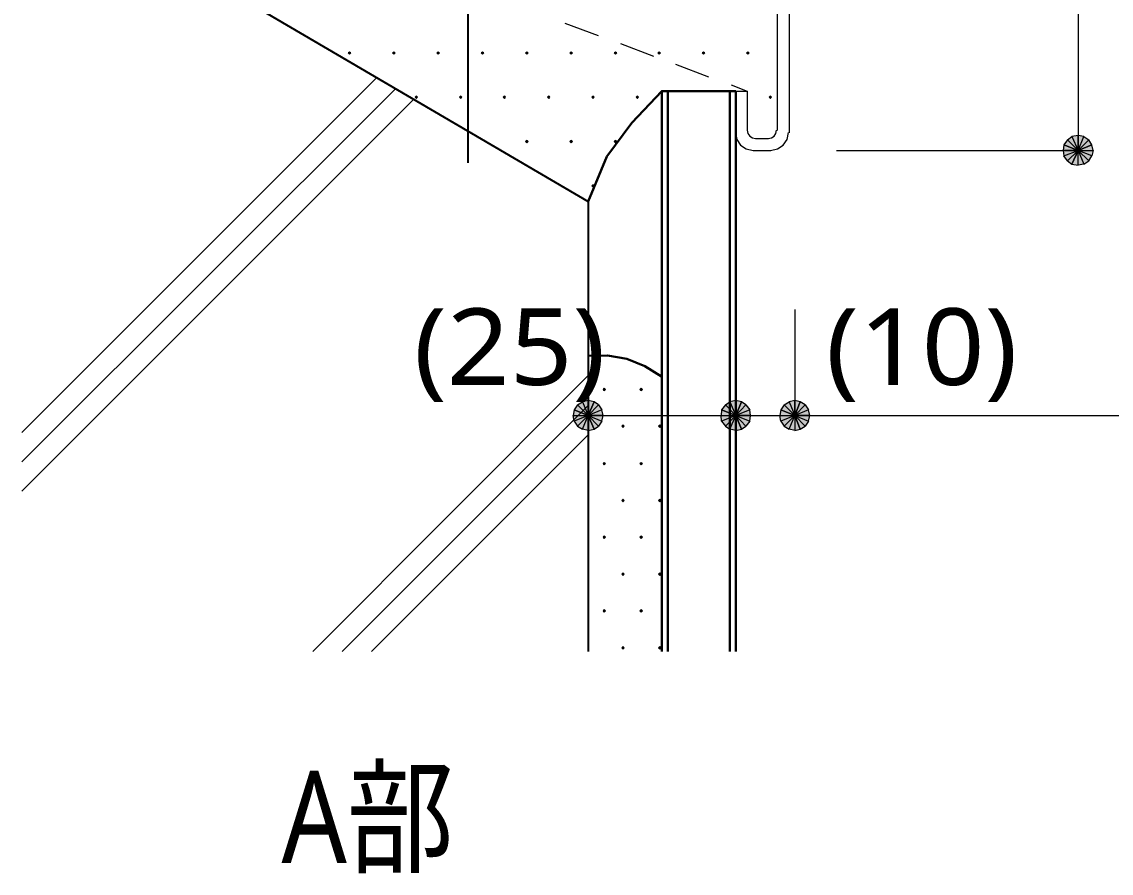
# Model space of a CAD drawing. Header units: millimetres. Extents: x 0 to 420, y 0 to 297.
# Drawn here: x 46.06 to 82.99, y 104.18 to 133.05 of the extents above; entities that cross this region are included whole.
import ezdxf
from ezdxf.enums import TextEntityAlignment as Align

# ---------------------------------------------------------------- set-up
doc = ezdxf.new("R2010")
doc.units = ezdxf.units.MM
doc.styles.add('kst32b', font='NotoSansJP-Variable.ttf')

msp = doc.modelspace()

# ---------------------------------------------------------------- hatches: boundary and pattern name
for points in [[(57.171, 132.038), (57.15, 132.017), (57.129, 131.995), (57.15, 131.974), (57.171, 131.953), (57.192, 131.974), (57.214, 131.995), (57.192, 132.017), (57.171, 132.038)], [(58.674, 132.038), (58.653, 132.017), (58.632, 131.995), (58.653, 131.974), (58.674, 131.953), (58.695, 131.974), (58.716, 131.995), (58.695, 132.017), (58.674, 132.038)], [(60.177, 132.038), (60.156, 132.017), (60.135, 131.995), (60.156, 131.974), (60.177, 131.953), (60.198, 131.974), (60.219, 131.995), (60.198, 132.017), (60.177, 132.038)], [(61.68, 132.038), (61.659, 132.017), (61.637, 131.995), (61.659, 131.974), (61.68, 131.953), (61.701, 131.974), (61.722, 131.995), (61.701, 132.017), (61.68, 132.038)], [(63.183, 132.038), (63.161, 132.017), (63.14, 131.995), (63.161, 131.974), (63.183, 131.953), (63.204, 131.974), (63.225, 131.995), (63.204, 132.017), (63.183, 132.038)], [(64.685, 132.038), (64.664, 132.017), (64.643, 131.995), (64.664, 131.974), (64.685, 131.953), (64.707, 131.974), (64.728, 131.995), (64.707, 132.017), (64.685, 132.038)], [(66.188, 132.038), (66.167, 132.017), (66.146, 131.995), (66.167, 131.974), (66.188, 131.953), (66.209, 131.974), (66.231, 131.995), (66.209, 132.017), (66.188, 132.038)], [(67.67, 132.038), (67.649, 132.017), (67.628, 131.995), (67.649, 131.974), (67.67, 131.953), (67.691, 131.974), (67.712, 131.995), (67.691, 132.017), (67.67, 132.038)], [(69.173, 132.038), (69.152, 132.017), (69.13, 131.995), (69.152, 131.974), (69.173, 131.953), (69.194, 131.974), (69.215, 131.995), (69.194, 132.017), (69.173, 132.038)], [(70.676, 132.038), (70.654, 132.017), (70.633, 131.995), (70.654, 131.974), (70.676, 131.953), (70.697, 131.974), (70.718, 131.995), (70.697, 132.017), (70.676, 132.038)], [(59.436, 130.535), (59.415, 130.514), (59.394, 130.492), (59.415, 130.471), (59.436, 130.45), (59.457, 130.471), (59.478, 130.492), (59.457, 130.514), (59.436, 130.535)], [(60.939, 130.535), (60.918, 130.514), (60.896, 130.492), (60.918, 130.471), (60.939, 130.45), (60.96, 130.471), (60.981, 130.492), (60.96, 130.514), (60.939, 130.535)], [(62.421, 130.535), (62.399, 130.514), (62.378, 130.492), (62.399, 130.471), (62.421, 130.45), (62.442, 130.471), (62.463, 130.492), (62.442, 130.514), (62.421, 130.535)], [(63.923, 130.535), (63.902, 130.514), (63.881, 130.492), (63.902, 130.471), (63.923, 130.45), (63.945, 130.471), (63.966, 130.492), (63.945, 130.514), (63.923, 130.535)], [(65.426, 130.535), (65.405, 130.514), (65.384, 130.492), (65.405, 130.471), (65.426, 130.45), (65.447, 130.471), (65.469, 130.492), (65.447, 130.514), (65.426, 130.535)], [(66.929, 130.535), (66.908, 130.514), (66.887, 130.492), (66.908, 130.471), (66.929, 130.45), (66.95, 130.471), (66.971, 130.492), (66.95, 130.514), (66.929, 130.535)], [(71.438, 130.535), (71.416, 130.514), (71.395, 130.492), (71.416, 130.471), (71.438, 130.45), (71.459, 130.471), (71.48, 130.492), (71.459, 130.514), (71.438, 130.535)], [(63.183, 129.032), (63.161, 129.011), (63.14, 128.99), (63.161, 128.968), (63.183, 128.947), (63.204, 128.968), (63.225, 128.99), (63.204, 129.011), (63.183, 129.032)], [(64.685, 129.032), (64.664, 129.011), (64.643, 128.99), (64.664, 128.968), (64.685, 128.947), (64.707, 128.968), (64.728, 128.99), (64.707, 129.011), (64.685, 129.032)], [(66.188, 129.032), (66.167, 129.011), (66.146, 128.99), (66.167, 128.968), (66.188, 128.947), (66.209, 128.968), (66.231, 128.99), (66.209, 129.011), (66.188, 129.032)], [(81.386, 128.884), (81.365, 128.693), (81.873, 128.693), (81.386, 128.884)], [(65.426, 127.529), (65.405, 127.508), (65.384, 127.487), (65.405, 127.466), (65.426, 127.444), (65.447, 127.466), (65.469, 127.487), (65.447, 127.508), (65.426, 127.529)], [(65.807, 120.629), (65.786, 120.608), (65.765, 120.587), (65.786, 120.565), (65.807, 120.544), (65.828, 120.565), (65.85, 120.587), (65.828, 120.608), (65.807, 120.629)], [(67.056, 120.629), (67.035, 120.608), (67.014, 120.587), (67.035, 120.565), (67.056, 120.544), (67.077, 120.565), (67.098, 120.587), (67.077, 120.608), (67.056, 120.629)], [(65.469, 120.163), (65.257, 120.205), (65.257, 119.697), (65.469, 120.163)], [(70.464, 120.163), (70.273, 120.205), (70.273, 119.697), (70.464, 120.163)], [(72.454, 120.163), (72.263, 120.205), (72.263, 119.697), (72.454, 120.163)], [(66.442, 119.38), (66.421, 119.359), (66.4, 119.338), (66.421, 119.317), (66.442, 119.295), (66.463, 119.317), (66.485, 119.338), (66.463, 119.359), (66.442, 119.38)], [(67.691, 119.38), (67.67, 119.359), (67.649, 119.338), (67.67, 119.317), (67.691, 119.295), (67.712, 119.317), (67.733, 119.338), (67.712, 119.359), (67.691, 119.38)], [(65.807, 118.11), (65.786, 118.089), (65.765, 118.068), (65.786, 118.046), (65.807, 118.025), (65.828, 118.046), (65.85, 118.068), (65.828, 118.089), (65.807, 118.11)], [(67.056, 118.11), (67.035, 118.089), (67.014, 118.068), (67.035, 118.046), (67.056, 118.025), (67.077, 118.046), (67.098, 118.068), (67.077, 118.089), (67.056, 118.11)], [(66.442, 116.861), (66.421, 116.84), (66.4, 116.819), (66.421, 116.798), (66.442, 116.776), (66.463, 116.798), (66.485, 116.819), (66.463, 116.84), (66.442, 116.861)], [(67.691, 116.861), (67.67, 116.84), (67.649, 116.819), (67.67, 116.798), (67.691, 116.776), (67.712, 116.798), (67.733, 116.819), (67.712, 116.84), (67.691, 116.861)], [(65.807, 115.612), (65.786, 115.591), (65.765, 115.57), (65.786, 115.549), (65.807, 115.528), (65.828, 115.549), (65.85, 115.57), (65.828, 115.591), (65.807, 115.612)], [(67.056, 115.612), (67.035, 115.591), (67.014, 115.57), (67.035, 115.549), (67.056, 115.528), (67.077, 115.549), (67.098, 115.57), (67.077, 115.591), (67.056, 115.612)], [(66.442, 114.363), (66.421, 114.342), (66.4, 114.321), (66.421, 114.3), (66.442, 114.279), (66.463, 114.3), (66.485, 114.321), (66.463, 114.342), (66.442, 114.363)], [(67.691, 114.363), (67.67, 114.342), (67.649, 114.321), (67.67, 114.3), (67.691, 114.279), (67.712, 114.3), (67.733, 114.321), (67.712, 114.342), (67.691, 114.363)], [(65.807, 113.115), (65.786, 113.093), (65.765, 113.072), (65.786, 113.051), (65.807, 113.03), (65.828, 113.051), (65.85, 113.072), (65.828, 113.093), (65.807, 113.115)], [(67.056, 113.115), (67.035, 113.093), (67.014, 113.072), (67.035, 113.051), (67.056, 113.03), (67.077, 113.051), (67.098, 113.072), (67.077, 113.093), (67.056, 113.115)], [(66.442, 111.866), (66.421, 111.845), (66.4, 111.823), (66.421, 111.802), (66.442, 111.781), (66.463, 111.802), (66.485, 111.823), (66.463, 111.845), (66.442, 111.866)], [(67.691, 111.866), (67.67, 111.845), (67.649, 111.823), (67.67, 111.802), (67.691, 111.781), (67.712, 111.802), (67.733, 111.823), (67.712, 111.845), (67.691, 111.866)]]:
    msp.add_hatch(color=7).paths.add_polyline_path(points)
h = msp.add_hatch(color=7)
h.paths.add_polyline_path([(81.873, 129.201), (81.661, 129.159), (81.873, 128.693), (81.873, 129.201)])
h.paths.add_polyline_path([(81.661, 129.159), (81.873, 128.693), (81.513, 129.053), (81.661, 129.159)])
h.paths.add_polyline_path([(81.873, 128.693), (81.513, 129.053), (81.386, 128.884), (81.873, 128.693)])
h = msp.add_hatch(color=7)
h.paths.add_polyline_path([(82.338, 128.884), (82.233, 129.053), (81.873, 128.693), (82.338, 128.884)])
h.paths.add_polyline_path([(82.233, 129.053), (81.873, 128.693), (82.063, 129.159), (82.233, 129.053)])
h.paths.add_polyline_path([(81.873, 128.693), (82.063, 129.159), (81.873, 129.201), (81.873, 128.693)])
h = msp.add_hatch(color=7)
h.paths.add_polyline_path([(81.365, 128.693), (81.386, 128.503), (81.873, 128.693), (81.365, 128.693)])
h.paths.add_polyline_path([(81.386, 128.503), (81.873, 128.693), (81.513, 128.333), (81.386, 128.503)])
h.paths.add_polyline_path([(81.873, 128.693), (81.513, 128.333), (81.661, 128.228), (81.873, 128.693)])
h = msp.add_hatch(color=7)
h.paths.add_polyline_path([(81.661, 128.228), (81.873, 128.185), (81.873, 128.693), (81.661, 128.228)])
h.paths.add_polyline_path([(81.873, 128.185), (81.873, 128.693), (82.063, 128.228), (81.873, 128.185)])
h.paths.add_polyline_path([(81.873, 128.693), (82.063, 128.228), (82.233, 128.333), (81.873, 128.693)])
h = msp.add_hatch(color=7)
h.paths.add_polyline_path([(82.233, 128.333), (82.338, 128.503), (81.873, 128.693), (82.233, 128.333)])
h.paths.add_polyline_path([(82.338, 128.503), (81.873, 128.693), (82.381, 128.693), (82.338, 128.503)])
h.paths.add_polyline_path([(81.873, 128.693), (82.381, 128.693), (82.338, 128.884), (81.873, 128.693)])
h = msp.add_hatch(color=7)
h.paths.add_polyline_path([(65.257, 120.205), (65.066, 120.163), (65.257, 119.697), (65.257, 120.205)])
h.paths.add_polyline_path([(65.066, 120.163), (65.257, 119.697), (64.897, 120.057), (65.066, 120.163)])
h.paths.add_polyline_path([(65.257, 119.697), (64.897, 120.057), (64.791, 119.888), (65.257, 119.697)])
h = msp.add_hatch(color=7)
h.paths.add_polyline_path([(65.765, 119.697), (65.723, 119.888), (65.257, 119.697), (65.765, 119.697)])
h.paths.add_polyline_path([(65.723, 119.888), (65.257, 119.697), (65.617, 120.057), (65.723, 119.888)])
h.paths.add_polyline_path([(65.257, 119.697), (65.617, 120.057), (65.469, 120.163), (65.257, 119.697)])
h = msp.add_hatch(color=7)
h.paths.add_polyline_path([(70.273, 120.205), (70.062, 120.163), (70.273, 119.697), (70.273, 120.205)])
h.paths.add_polyline_path([(70.062, 120.163), (70.273, 119.697), (69.913, 120.057), (70.062, 120.163)])
h.paths.add_polyline_path([(70.273, 119.697), (69.913, 120.057), (69.787, 119.888), (70.273, 119.697)])
h = msp.add_hatch(color=7)
h.paths.add_polyline_path([(70.76, 119.697), (70.739, 119.888), (70.273, 119.697), (70.76, 119.697)])
h.paths.add_polyline_path([(70.739, 119.888), (70.273, 119.697), (70.612, 120.057), (70.739, 119.888)])
h.paths.add_polyline_path([(70.273, 119.697), (70.612, 120.057), (70.464, 120.163), (70.273, 119.697)])
h = msp.add_hatch(color=7)
h.paths.add_polyline_path([(72.263, 120.205), (72.073, 120.163), (72.263, 119.697), (72.263, 120.205)])
h.paths.add_polyline_path([(72.073, 120.163), (72.263, 119.697), (71.903, 120.057), (72.073, 120.163)])
h.paths.add_polyline_path([(72.263, 119.697), (71.903, 120.057), (71.797, 119.888), (72.263, 119.697)])
h = msp.add_hatch(color=7)
h.paths.add_polyline_path([(72.771, 119.697), (72.729, 119.888), (72.263, 119.697), (72.771, 119.697)])
h.paths.add_polyline_path([(72.729, 119.888), (72.263, 119.697), (72.623, 120.057), (72.729, 119.888)])
h.paths.add_polyline_path([(72.263, 119.697), (72.623, 120.057), (72.454, 120.163), (72.263, 119.697)])
h = msp.add_hatch(color=7)
h.paths.add_polyline_path([(64.791, 119.888), (64.749, 119.697), (65.257, 119.697), (64.791, 119.888)])
h.paths.add_polyline_path([(64.749, 119.697), (65.257, 119.697), (64.791, 119.507), (64.749, 119.697)])
h.paths.add_polyline_path([(65.257, 119.697), (64.791, 119.507), (64.897, 119.338), (65.257, 119.697)])
h = msp.add_hatch(color=7)
h.paths.add_polyline_path([(64.897, 119.338), (65.066, 119.232), (65.257, 119.697), (64.897, 119.338)])
h.paths.add_polyline_path([(65.066, 119.232), (65.257, 119.697), (65.257, 119.189), (65.066, 119.232)])
h.paths.add_polyline_path([(65.257, 119.697), (65.257, 119.189), (65.469, 119.232), (65.257, 119.697)])
h = msp.add_hatch(color=7)
h.paths.add_polyline_path([(65.469, 119.232), (65.617, 119.338), (65.257, 119.697), (65.469, 119.232)])
h.paths.add_polyline_path([(65.617, 119.338), (65.257, 119.697), (65.723, 119.507), (65.617, 119.338)])
h.paths.add_polyline_path([(65.257, 119.697), (65.723, 119.507), (65.765, 119.697), (65.257, 119.697)])
h = msp.add_hatch(color=7)
h.paths.add_polyline_path([(69.787, 119.888), (69.765, 119.697), (70.273, 119.697), (69.787, 119.888)])
h.paths.add_polyline_path([(69.765, 119.697), (70.273, 119.697), (69.787, 119.507), (69.765, 119.697)])
h.paths.add_polyline_path([(70.273, 119.697), (69.787, 119.507), (69.913, 119.338), (70.273, 119.697)])
h = msp.add_hatch(color=7)
h.paths.add_polyline_path([(69.913, 119.338), (70.062, 119.232), (70.273, 119.697), (69.913, 119.338)])
h.paths.add_polyline_path([(70.062, 119.232), (70.273, 119.697), (70.273, 119.189), (70.062, 119.232)])
h.paths.add_polyline_path([(70.273, 119.697), (70.273, 119.189), (70.464, 119.232), (70.273, 119.697)])
h = msp.add_hatch(color=7)
h.paths.add_polyline_path([(70.464, 119.232), (70.612, 119.338), (70.273, 119.697), (70.464, 119.232)])
h.paths.add_polyline_path([(70.612, 119.338), (70.273, 119.697), (70.739, 119.507), (70.612, 119.338)])
h.paths.add_polyline_path([(70.273, 119.697), (70.739, 119.507), (70.76, 119.697), (70.273, 119.697)])
h = msp.add_hatch(color=7)
h.paths.add_polyline_path([(71.797, 119.888), (71.755, 119.697), (72.263, 119.697), (71.797, 119.888)])
h.paths.add_polyline_path([(71.755, 119.697), (72.263, 119.697), (71.797, 119.507), (71.755, 119.697)])
h.paths.add_polyline_path([(72.263, 119.697), (71.797, 119.507), (71.903, 119.338), (72.263, 119.697)])
h = msp.add_hatch(color=7)
h.paths.add_polyline_path([(71.903, 119.338), (72.073, 119.232), (72.263, 119.697), (71.903, 119.338)])
h.paths.add_polyline_path([(72.073, 119.232), (72.263, 119.697), (72.263, 119.189), (72.073, 119.232)])
h.paths.add_polyline_path([(72.263, 119.697), (72.263, 119.189), (72.454, 119.232), (72.263, 119.697)])
h = msp.add_hatch(color=7)
h.paths.add_polyline_path([(72.454, 119.232), (72.623, 119.338), (72.263, 119.697), (72.454, 119.232)])
h.paths.add_polyline_path([(72.623, 119.338), (72.263, 119.697), (72.729, 119.507), (72.623, 119.338)])
h.paths.add_polyline_path([(72.263, 119.697), (72.729, 119.507), (72.771, 119.697), (72.263, 119.697)])

# ---------------------------------------------------------------- linework, layer by layer
at = {"lineweight": 13}
for points in [[(81.873, 152.696), (81.873, 128.693)], [(71.67, 141.287), (71.67, 129.371)], [(72.073, 141.287), (72.073, 129.286)], [(64.474, 133.011), (65.596, 132.588)], [(66.358, 132.313), (67.479, 131.889)], [(68.22, 131.614), (69.342, 131.191)], [(46.059, 119.126), (58.103, 131.17)], [(46.059, 118.131), (58.737, 130.789)], [(70.104, 130.916), (70.654, 130.704)], [(46.059, 117.136), (59.351, 130.429)], [(70.273, 129.286), (70.273, 130.704), (70.654, 130.704), (70.654, 129.371)], [(70.252, 129.297), (70.3, 129.062), (70.429, 128.87), (70.621, 128.741), (70.855, 128.693)], [(70.654, 129.381), (70.677, 129.27), (70.738, 129.179), (70.829, 129.118), (70.94, 129.096)], [(71.363, 129.096), (71.475, 129.118), (71.565, 129.179), (71.627, 129.27), (71.649, 129.381)], [(71.448, 128.693), (71.683, 128.741), (71.875, 128.87), (72.004, 129.062), (72.051, 129.297)], [(70.951, 129.096), (71.374, 129.096)], [(70.866, 128.693), (71.459, 128.693)], [(73.681, 128.693), (81.873, 128.693)], [(72.263, 123.296), (72.263, 120.269)], [(55.922, 111.696), (65.257, 121.052)], [(72.263, 120.269), (72.263, 119.676)], [(56.917, 111.696), (65.257, 120.036)], [(65.257, 119.697), (70.273, 119.697), (72.263, 119.697), (168.656, 119.697)], [(57.912, 111.696), (65.257, 119.041)]]:
    msp.add_lwpolyline(points, dxfattribs=at)
at = {"lineweight": 25}
for points in [[(51.075, 135.276), (65.257, 126.958)], [(61.193, 128.27), (61.193, 134.789)], [(65.257, 126.958), (65.257, 111.696)]]:
    msp.add_lwpolyline(points, dxfattribs=at)
at = {"lineweight": 0}
for points in [[(57.171, 132.038), (57.15, 132.017), (57.129, 131.995), (57.15, 131.974), (57.171, 131.953), (57.192, 131.974), (57.214, 131.995), (57.192, 132.017)], [(58.674, 132.038), (58.653, 132.017), (58.632, 131.995), (58.653, 131.974), (58.674, 131.953), (58.695, 131.974), (58.716, 131.995), (58.695, 132.017)], [(60.177, 132.038), (60.156, 132.017), (60.135, 131.995), (60.156, 131.974), (60.177, 131.953), (60.198, 131.974), (60.219, 131.995), (60.198, 132.017)], [(61.68, 132.038), (61.659, 132.017), (61.637, 131.995), (61.659, 131.974), (61.68, 131.953), (61.701, 131.974), (61.722, 131.995), (61.701, 132.017)], [(63.183, 132.038), (63.161, 132.017), (63.14, 131.995), (63.161, 131.974), (63.183, 131.953), (63.204, 131.974), (63.225, 131.995), (63.204, 132.017)], [(64.685, 132.038), (64.664, 132.017), (64.643, 131.995), (64.664, 131.974), (64.685, 131.953), (64.707, 131.974), (64.728, 131.995), (64.707, 132.017)], [(66.188, 132.038), (66.167, 132.017), (66.146, 131.995), (66.167, 131.974), (66.188, 131.953), (66.209, 131.974), (66.231, 131.995), (66.209, 132.017)], [(67.67, 132.038), (67.649, 132.017), (67.628, 131.995), (67.649, 131.974), (67.67, 131.953), (67.691, 131.974), (67.712, 131.995), (67.691, 132.017)], [(69.173, 132.038), (69.152, 132.017), (69.13, 131.995), (69.152, 131.974), (69.173, 131.953), (69.194, 131.974), (69.215, 131.995), (69.194, 132.017)], [(70.676, 132.038), (70.654, 132.017), (70.633, 131.995), (70.654, 131.974), (70.676, 131.953), (70.697, 131.974), (70.718, 131.995), (70.697, 132.017)], [(59.436, 130.535), (59.415, 130.514), (59.394, 130.492), (59.415, 130.471), (59.436, 130.45), (59.457, 130.471), (59.478, 130.492), (59.457, 130.514)], [(60.939, 130.535), (60.918, 130.514), (60.896, 130.492), (60.918, 130.471), (60.939, 130.45), (60.96, 130.471), (60.981, 130.492), (60.96, 130.514)], [(62.421, 130.535), (62.399, 130.514), (62.378, 130.492), (62.399, 130.471), (62.421, 130.45), (62.442, 130.471), (62.463, 130.492), (62.442, 130.514)], [(63.923, 130.535), (63.902, 130.514), (63.881, 130.492), (63.902, 130.471), (63.923, 130.45), (63.945, 130.471), (63.966, 130.492), (63.945, 130.514)], [(65.426, 130.535), (65.405, 130.514), (65.384, 130.492), (65.405, 130.471), (65.426, 130.45), (65.447, 130.471), (65.469, 130.492), (65.447, 130.514)], [(66.929, 130.535), (66.908, 130.514), (66.887, 130.492), (66.908, 130.471), (66.929, 130.45), (66.95, 130.471), (66.971, 130.492), (66.95, 130.514)], [(71.438, 130.535), (71.416, 130.514), (71.395, 130.492), (71.416, 130.471), (71.438, 130.45), (71.459, 130.471), (71.48, 130.492), (71.459, 130.514)], [(63.183, 129.032), (63.161, 129.011), (63.14, 128.99), (63.161, 128.968), (63.183, 128.947), (63.204, 128.968), (63.225, 128.99), (63.204, 129.011)], [(64.685, 129.032), (64.664, 129.011), (64.643, 128.99), (64.664, 128.968), (64.685, 128.947), (64.707, 128.968), (64.728, 128.99), (64.707, 129.011)], [(66.188, 129.032), (66.167, 129.011), (66.146, 128.99), (66.167, 128.968), (66.188, 128.947), (66.209, 128.968), (66.231, 128.99), (66.209, 129.011)], [(81.873, 128.693), (81.513, 129.053), (81.386, 128.884)], [(81.661, 129.159), (81.873, 128.693), (81.513, 129.053)], [(81.873, 129.201), (81.661, 129.159), (81.873, 128.693)], [(81.873, 128.693), (82.063, 129.159), (81.873, 129.201)], [(82.233, 129.053), (81.873, 128.693), (82.063, 129.159)], [(82.338, 128.884), (82.233, 129.053), (81.873, 128.693)], [(81.386, 128.884), (81.365, 128.693), (81.873, 128.693)], [(81.365, 128.693), (81.386, 128.503), (81.873, 128.693)], [(81.386, 128.503), (81.873, 128.693), (81.513, 128.333)], [(81.873, 128.693), (81.513, 128.333), (81.661, 128.228)], [(81.661, 128.228), (81.873, 128.185), (81.873, 128.693)], [(81.873, 128.693), (82.381, 128.693), (82.338, 128.884)], [(81.873, 128.185), (81.873, 128.693), (82.063, 128.228)], [(81.873, 128.693), (82.063, 128.228), (82.233, 128.333)], [(82.233, 128.333), (82.338, 128.503), (81.873, 128.693)], [(82.338, 128.503), (81.873, 128.693), (82.381, 128.693)], [(65.426, 127.529), (65.405, 127.508), (65.384, 127.487), (65.405, 127.466), (65.426, 127.444), (65.447, 127.466), (65.469, 127.487), (65.447, 127.508)], [(65.807, 120.629), (65.786, 120.608), (65.765, 120.587), (65.786, 120.565), (65.807, 120.544), (65.828, 120.565), (65.85, 120.587), (65.828, 120.608)], [(67.056, 120.629), (67.035, 120.608), (67.014, 120.587), (67.035, 120.565), (67.056, 120.544), (67.077, 120.565), (67.098, 120.587), (67.077, 120.608)], [(65.257, 119.697), (64.897, 120.057), (64.791, 119.888)], [(65.066, 120.163), (65.257, 119.697), (64.897, 120.057)], [(65.257, 120.205), (65.066, 120.163), (65.257, 119.697)], [(65.469, 120.163), (65.257, 120.205), (65.257, 119.697)], [(65.257, 119.697), (65.617, 120.057), (65.469, 120.163)], [(65.723, 119.888), (65.257, 119.697), (65.617, 120.057)], [(70.273, 119.697), (69.913, 120.057), (69.787, 119.888)], [(70.062, 120.163), (70.273, 119.697), (69.913, 120.057)], [(70.273, 120.205), (70.062, 120.163), (70.273, 119.697)], [(70.464, 120.163), (70.273, 120.205), (70.273, 119.697)], [(70.273, 119.697), (70.612, 120.057), (70.464, 120.163)], [(70.739, 119.888), (70.273, 119.697), (70.612, 120.057)], [(72.263, 119.697), (71.903, 120.057), (71.797, 119.888)], [(72.073, 120.163), (72.263, 119.697), (71.903, 120.057)], [(72.263, 120.205), (72.073, 120.163), (72.263, 119.697)], [(72.454, 120.163), (72.263, 120.205), (72.263, 119.697)], [(72.263, 119.697), (72.623, 120.057), (72.454, 120.163)], [(72.729, 119.888), (72.263, 119.697), (72.623, 120.057)], [(64.791, 119.888), (64.749, 119.697), (65.257, 119.697)], [(64.749, 119.697), (65.257, 119.697), (64.791, 119.507)], [(65.257, 119.697), (64.791, 119.507), (64.897, 119.338)], [(64.897, 119.338), (65.066, 119.232), (65.257, 119.697)], [(65.066, 119.232), (65.257, 119.697), (65.257, 119.189)], [(65.765, 119.697), (65.723, 119.888), (65.257, 119.697)], [(65.257, 119.697), (65.257, 119.189), (65.469, 119.232)], [(65.469, 119.232), (65.617, 119.338), (65.257, 119.697)], [(65.617, 119.338), (65.257, 119.697), (65.723, 119.507)], [(65.257, 119.697), (65.723, 119.507), (65.765, 119.697)], [(69.787, 119.888), (69.765, 119.697), (70.273, 119.697)], [(69.765, 119.697), (70.273, 119.697), (69.787, 119.507)], [(70.273, 119.697), (69.787, 119.507), (69.913, 119.338)], [(69.913, 119.338), (70.062, 119.232), (70.273, 119.697)], [(70.062, 119.232), (70.273, 119.697), (70.273, 119.189)], [(70.76, 119.697), (70.739, 119.888), (70.273, 119.697)], [(70.273, 119.697), (70.273, 119.189), (70.464, 119.232)], [(70.464, 119.232), (70.612, 119.338), (70.273, 119.697)], [(70.612, 119.338), (70.273, 119.697), (70.739, 119.507)], [(70.273, 119.697), (70.739, 119.507), (70.76, 119.697)], [(71.797, 119.888), (71.755, 119.697), (72.263, 119.697)], [(71.755, 119.697), (72.263, 119.697), (71.797, 119.507)], [(72.263, 119.697), (71.797, 119.507), (71.903, 119.338)], [(71.903, 119.338), (72.073, 119.232), (72.263, 119.697)], [(72.073, 119.232), (72.263, 119.697), (72.263, 119.189)], [(72.771, 119.697), (72.729, 119.888), (72.263, 119.697)], [(72.263, 119.697), (72.263, 119.189), (72.454, 119.232)], [(72.454, 119.232), (72.623, 119.338), (72.263, 119.697)], [(72.623, 119.338), (72.263, 119.697), (72.729, 119.507)], [(72.263, 119.697), (72.729, 119.507), (72.771, 119.697)], [(66.442, 119.38), (66.421, 119.359), (66.4, 119.338), (66.421, 119.317), (66.442, 119.295), (66.463, 119.317), (66.485, 119.338), (66.463, 119.359)], [(67.691, 119.38), (67.67, 119.359), (67.649, 119.338), (67.67, 119.317), (67.691, 119.295), (67.712, 119.317), (67.733, 119.338), (67.712, 119.359)], [(65.807, 118.11), (65.786, 118.089), (65.765, 118.068), (65.786, 118.046), (65.807, 118.025), (65.828, 118.046), (65.85, 118.068), (65.828, 118.089)], [(67.056, 118.11), (67.035, 118.089), (67.014, 118.068), (67.035, 118.046), (67.056, 118.025), (67.077, 118.046), (67.098, 118.068), (67.077, 118.089)], [(66.442, 116.861), (66.421, 116.84), (66.4, 116.819), (66.421, 116.798), (66.442, 116.776), (66.463, 116.798), (66.485, 116.819), (66.463, 116.84)], [(67.691, 116.861), (67.67, 116.84), (67.649, 116.819), (67.67, 116.798), (67.691, 116.776), (67.712, 116.798), (67.733, 116.819), (67.712, 116.84)], [(65.807, 115.612), (65.786, 115.591), (65.765, 115.57), (65.786, 115.549), (65.807, 115.528), (65.828, 115.549), (65.85, 115.57), (65.828, 115.591)], [(67.056, 115.612), (67.035, 115.591), (67.014, 115.57), (67.035, 115.549), (67.056, 115.528), (67.077, 115.549), (67.098, 115.57), (67.077, 115.591)], [(66.442, 114.363), (66.421, 114.342), (66.4, 114.321), (66.421, 114.3), (66.442, 114.279), (66.463, 114.3), (66.485, 114.321), (66.463, 114.342)], [(67.691, 114.363), (67.67, 114.342), (67.649, 114.321), (67.67, 114.3), (67.691, 114.279), (67.712, 114.3), (67.733, 114.321), (67.712, 114.342)], [(65.807, 113.115), (65.786, 113.093), (65.765, 113.072), (65.786, 113.051), (65.807, 113.03), (65.828, 113.051), (65.85, 113.072), (65.828, 113.093)], [(67.056, 113.115), (67.035, 113.093), (67.014, 113.072), (67.035, 113.051), (67.056, 113.03), (67.077, 113.051), (67.098, 113.072), (67.077, 113.093)], [(66.442, 111.866), (66.421, 111.845), (66.4, 111.823), (66.421, 111.802), (66.442, 111.781), (66.463, 111.802), (66.485, 111.823), (66.463, 111.845)], [(67.691, 111.866), (67.67, 111.845), (67.649, 111.823), (67.67, 111.802), (67.691, 111.781), (67.712, 111.802), (67.733, 111.823), (67.712, 111.845)]]:
    msp.add_lwpolyline(points, close=True, dxfattribs=at)
at = {"lineweight": 30}
for points in [[(65.892, 128.482), (66.738, 129.625), (67.754, 130.704), (70.273, 130.704)], [(67.754, 130.704), (67.754, 111.696)], [(67.966, 130.704), (67.966, 111.696)], [(70.062, 130.704), (70.062, 111.696)], [(70.273, 130.704), (70.273, 111.696)], [(65.257, 126.958), (65.892, 128.482)], [(67.749, 121.018), (67.184, 121.378), (66.567, 121.62), (65.914, 121.739), (65.245, 121.729)]]:
    msp.add_lwpolyline(points, dxfattribs=at)

# ---------------------------------------------------------------- texts
at = {"style": 'kst32b'}
for s, height, p, p2 in [('(25)', 2.5989, (59.351, 120.735), (65.849, 120.735)), ('(10)', 2.5989, (73.321, 120.735), (79.819, 120.735)), ('A部', 3.1187, (54.864, 104.521), (60.712, 104.521))]:
    msp.add_text(s, height=height, dxfattribs=at).set_placement(p, p2, align=Align.FIT)

doc.saveas('drawing.dxf')
